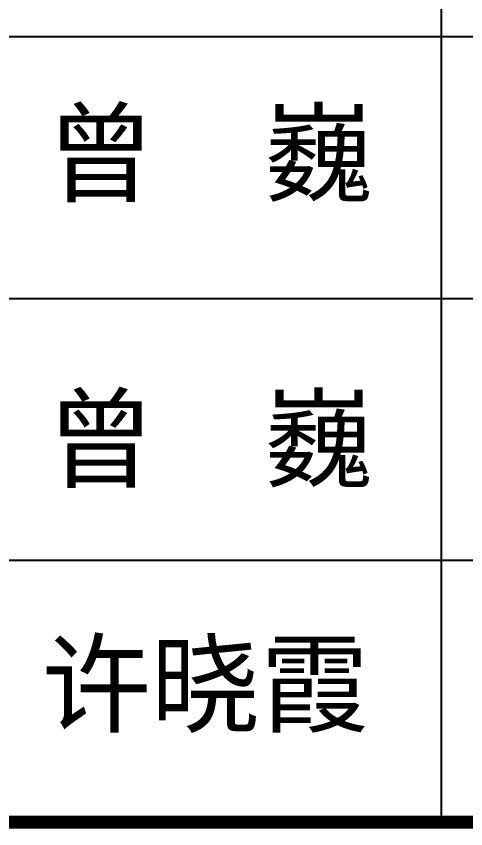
# Model space of a CAD drawing. Extents: x -427546 to -314919, y 698702 to 968782.
# Drawn here: x -343714 to -341824, y 718065 to 721478 of the extents above; entities that cross this region are included whole.
import ezdxf

# ---------------------------------------------------------------- set-up
doc = ezdxf.new("R2010")
doc.units = 0
doc.header["$LTSCALE"] = 1000
doc.header["$MEASUREMENT"] = 0
for name, color, linetype in [('PP-PM-TK', 7, 'CONTINUOUS'), ('PUB_TITLE', 4, 'CONTINUOUS'), ('签名', 255, 'CONTINUOUS')]:
    doc.layers.add(name, color=color, linetype=linetype)
doc.styles.add('-黑体', font='simhei.ttf', dxfattribs={"width": 0.8})

msp = doc.modelspace()

# ---------------------------------------------------------------- linework, layer by layer
at = {"layer": 'PP-PM-TK', "color": 4, "const_width": 22}
msp.add_lwpolyline([(-345995.8, 718092.3), (-339945.8, 718092.3)], dxfattribs=at)
at = {"layer": 'PUB_TITLE', "color": 4}
for p, q in [((-341925.8, 718092.3), (-341925.8, 725792.3)), ((-345995.8, 721392.3), (-339945.8, 721392.3)), ((-345995.8, 720292.3), (-339945.8, 720292.3)), ((-345995.8, 719192.3), (-339945.8, 719192.3)), ((-345995.8, 718092.3), (-339945.8, 718092.3))]:
    msp.add_line(p, q, dxfattribs=at)
at = {"layer": 'PUB_TITLE', "color": 4, "const_width": 55}
msp.add_lwpolyline([(-345995.8, 718092.3), (-339945.8, 718092.3)], dxfattribs=at)

# ---------------------------------------------------------------- texts
at = {"layer": '签名', "linetype": 'CONTINUOUS', "style": '-黑体'}
for s, p in [('曾  巍', (-343589.6, 720732.9)), ('曾  巍', (-343589.6, 719533.1)), ('许晓霞', (-343607, 718504.2))]:
    msp.add_text(s, height=336.6, dxfattribs=at).set_placement(p)

doc.saveas('drawing.dxf')
